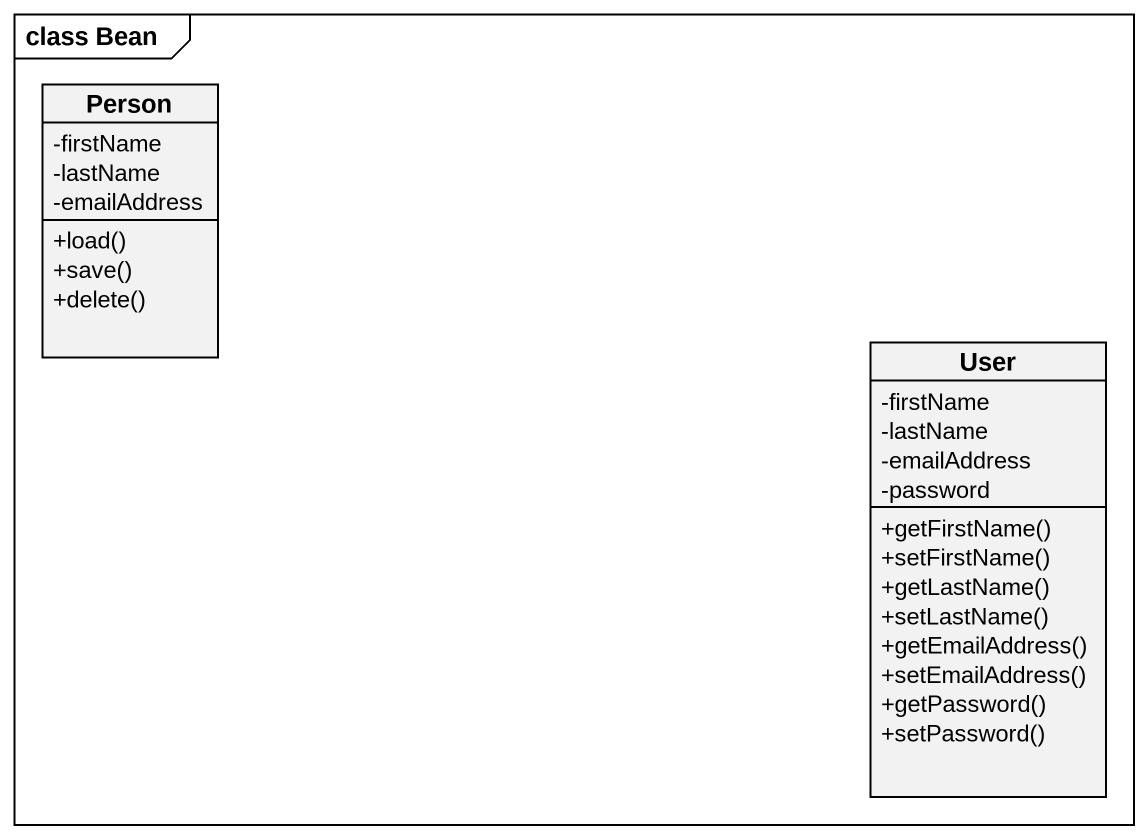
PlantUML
@startuml
mainframe class Bean
hide circle
hide empty members
skinparam classAttributeIconSize 0
class "Person" as Person_ {
  -firstName
  -lastName
  -emailAddress
  +load()
  +save()
  +delete()
}
class User {
  -firstName
  -lastName
  -emailAddress
  -password
  +getFirstName()
  +setFirstName()
  +getLastName()
  +setLastName()
  +getEmailAddress()
  +setEmailAddress()
  +getPassword()
  +setPassword()
}
@enduml
